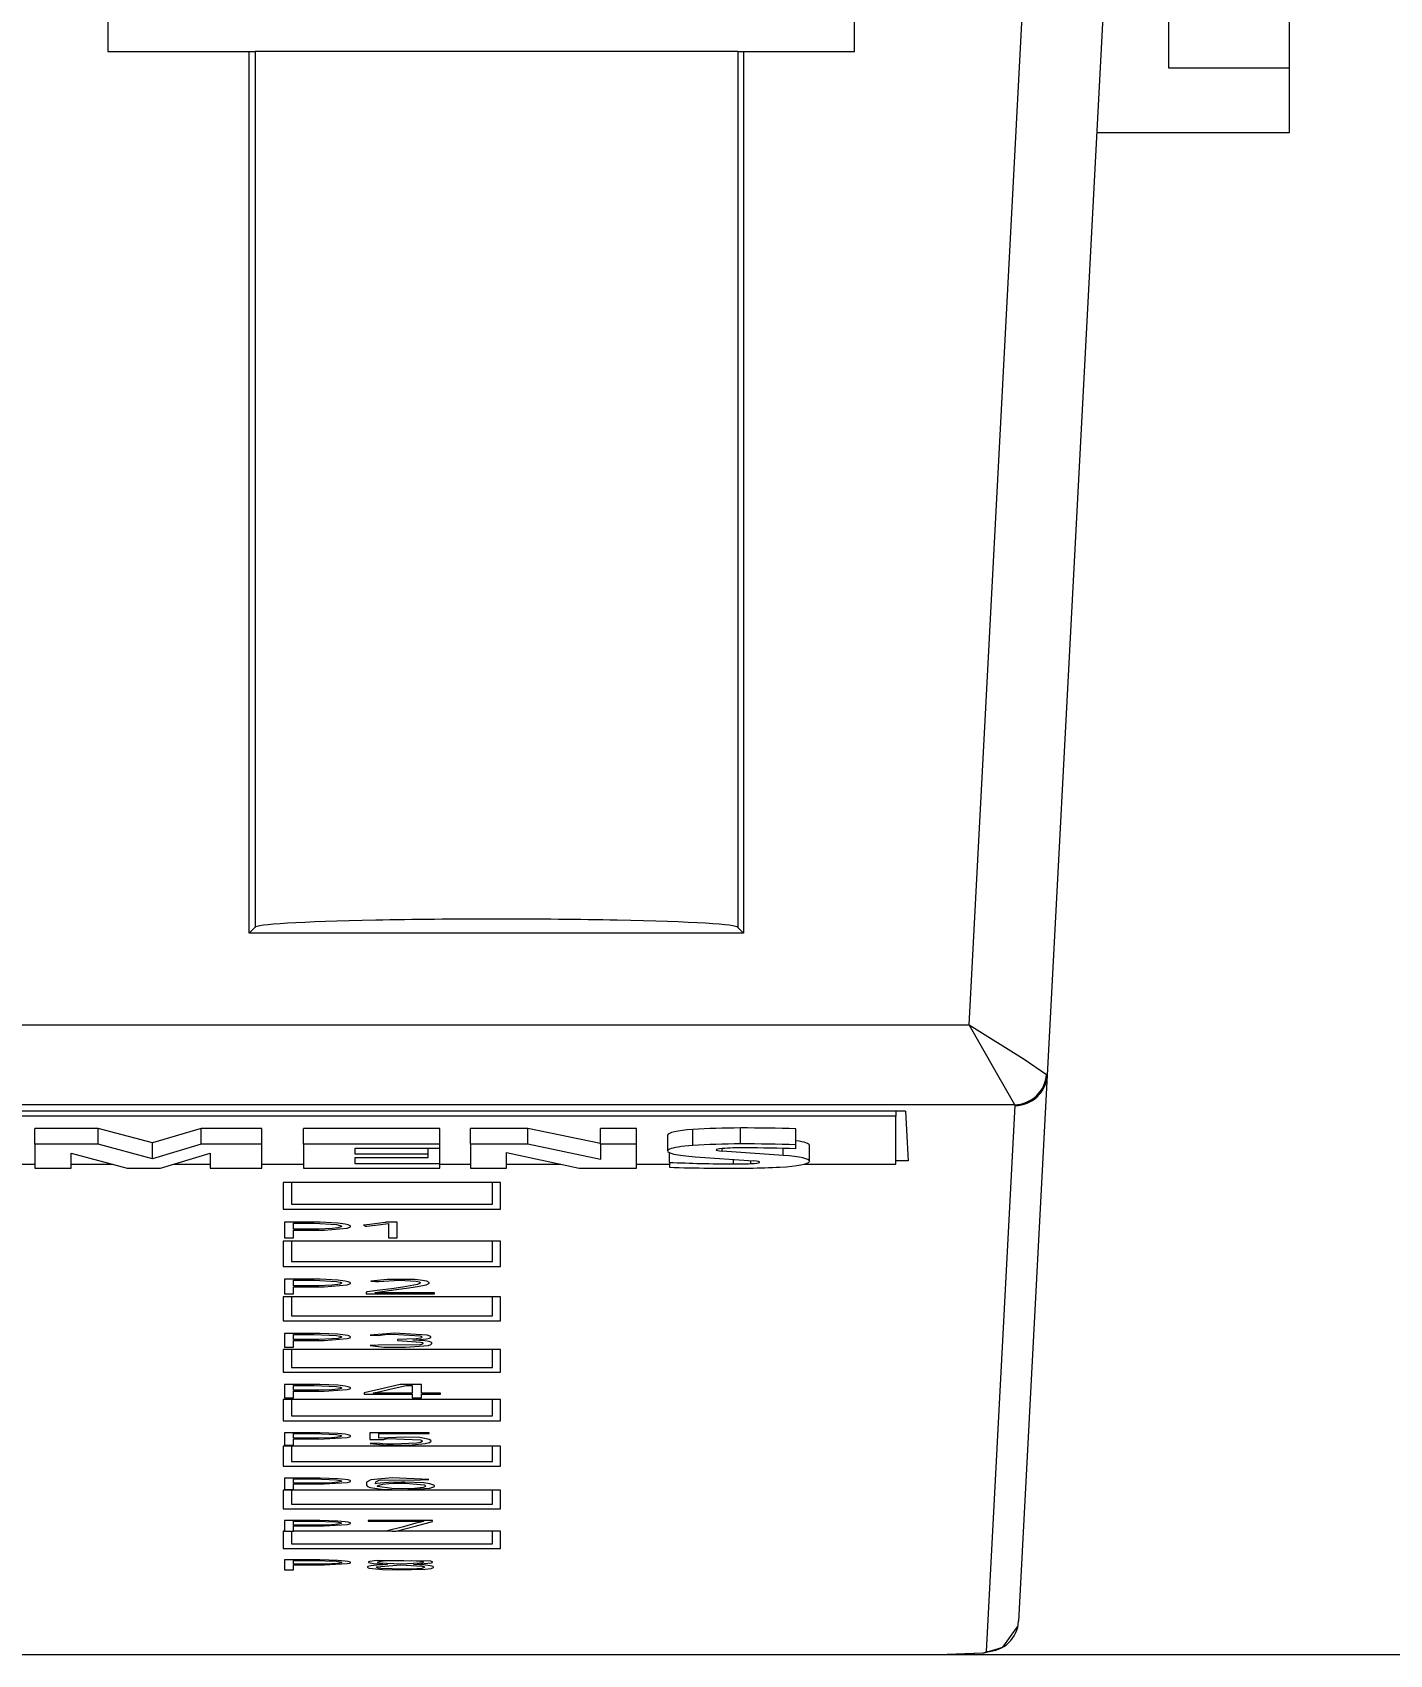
# Model space of a CAD drawing. Header units: millimetres. Extents: x 0 to 841, y 0 to 594.
# Drawn here: x 348.2 to 365.08, y 46.78 to 66.94 of the extents above; entities that cross this region are included whole.
import ezdxf

# ---------------------------------------------------------------- set-up
doc = ezdxf.new("R2010")
doc.units = ezdxf.units.MM
for name, color, linetype in [('1', 7, 'Continuous'), ('200', 7, 'Continuous'), ('66', 7, 'Continuous')]:
    doc.layers.add(name, color=color, linetype=linetype)
doc.styles.add('iso-1', font='isocp.shx')
doc.dimstyles.get("Standard").update_dxf_attribs({"dimtxt": 0.18, "dimasz": 0.18, "dimexe": 0.18, "dimexo": 0.0625, "dimgap": 0.09, "dimtad": 0, "dimtih": 1, "dimtoh": 1, "dimdec": 4, "dimzin": 0, "dimdsep": 46, "dimtxsty": 'Standard', "dimcen": 0.09, "dimadec": 0, "dimazin": 0, "dimtfac": 1, "dimtdec": 4, "dimtofl": 0, "dimtmove": 0, "dimatfit": 3, "dimfxl": 1, "dimtolj": 1, "dimtzin": 0, "dimarcsym": 0})

# ---------------------------------------------------------------- blocks, each defined once
blk = doc.blocks.new('_U6')
at = {"layer": '200', "color": 7, "lineweight": 13}
for p, q in [((395.422558, 171.780623), (421.244331, 171.780623)), ((419.744331, 171.780623), (419.744331, 46.780475)), ((359.464068, 46.780475), (421.244331, 46.780475))]:
    blk.add_line(p, q, dxfattribs=at)
at = {"layer": '200', "color": 7, "lineweight": 25}
for points in [[(419.744331, 171.780623), (420.205115, 168.280624), (419.283547, 168.280621)], [(419.744331, 46.780475), (419.283547, 50.280474), (420.205115, 50.280477)]]:
    blk.add_solid(points, dxfattribs=at)
at = {"layer": '200', "color": 7, "linetype": 'Continuous', "lineweight": 18, "insert": (419.358778, 106.558838), "char_height": 3.5, "attachment_point": 7, "rotation": 90, "line_spacing_factor": 0.963855, "style": 'iso-1'}
blk.add_mtext('\\W0.6044;125', dxfattribs=at)

msp = doc.modelspace()

# ---------------------------------------------------------------- linework, layer by layer
at = {"layer": '1', "color": 7, "linetype": 'Continuous', "lineweight": 13}
for p, q in [((349.139014, 85.986744), (349.139014, 66.708783)), ((358.42278, 66.708783), (358.42278, 85.986744)), ((359.851629, 54.606956), (361.283678, 81.93207)), ((362.232642, 80.93207), (360.820186, 53.980799)), ((362.332642, 66.50207), (362.332642, 80.43207)), ((363.832642, 66.50207), (363.832642, 74.70207)), ((349.139014, 66.708783), (350.899639, 66.708783)), ((350.899639, 55.74814), (350.899639, 66.708783)), ((350.899639, 66.708783), (350.96994, 66.708783)), ((356.971767, 66.708783), (350.971767, 66.708783)), ((356.973593, 66.708783), (357.043894, 66.708783)), ((357.043894, 66.708783), (358.42278, 66.708783)), ((357.043894, 66.708783), (357.043894, 55.74814)), ((363.832642, 66.50207), (362.332642, 66.50207)), ((363.832642, 65.70207), (363.832642, 66.50207)), ((361.434517, 65.70207), (363.832642, 65.70207)), ((350.96994, 55.818441), (350.899642, 55.748142)), ((357.042065, 55.74814), (350.901468, 55.74814)), ((357.043892, 55.748142), (356.973593, 55.818441)), ((340.722642, 54.606956), (359.851629, 54.606956)), ((360.820186, 53.980799), (360.464589, 47.195601)), ((360.416091, 53.615591), (340.127824, 53.615591)), ((359.059391, 53.537151), (341.485894, 53.537151)), ((358.938913, 53.471383), (341.638913, 53.471383)), ((358.938913, 53.537154), (358.938913, 53.471383)), ((358.938913, 52.876482), (358.938913, 53.471383)), ((360.065137, 46.81727), (360.420734, 53.605182)), ((348.232718, 53.12298), (348.232718, 53.3213)), ((349.019516, 53.3213), (348.232718, 53.3213)), ((349.019516, 53.12298), (349.019516, 53.3213)), ((349.697789, 53.140423), (349.019516, 53.3213)), ((350.300097, 53.3213), (349.697789, 53.140423)), ((350.300097, 53.12298), (350.300097, 53.3213)), ((351.054337, 53.3213), (350.300097, 53.3213)), ((351.054337, 53.12298), (351.054337, 53.3213)), ((351.575251, 53.12298), (351.575251, 53.3213)), ((353.268223, 53.3213), (351.575251, 53.3213)), ((353.268223, 53.12298), (353.268223, 53.3213)), ((353.648056, 53.12298), (353.648056, 53.3213)), ((354.364313, 53.3213), (353.648056, 53.3213)), ((354.364313, 53.12298), (354.364313, 53.3213)), ((355.265061, 53.134635), (354.364313, 53.3213)), ((355.265061, 53.12298), (355.265061, 53.3213)), ((355.715435, 53.3213), (355.265061, 53.3213)), ((355.715435, 53.12298), (355.715435, 53.3213)), ((356.100694, 53.238913), (356.100694, 53.040593)), ((356.414057, 53.108521), (356.414057, 53.306842)), ((357.006868, 53.127892), (357.006868, 53.326212)), ((357.695994, 53.118352), (357.695994, 53.316672)), ((348.232718, 53.12298), (348.232718, 52.828245)), ((349.019516, 53.12298), (348.232718, 53.12298)), ((349.697789, 52.942102), (349.019516, 53.12298)), ((349.697789, 52.942102), (349.697789, 53.140423)), ((350.300097, 53.12298), (349.697789, 52.942102)), ((351.054337, 53.12298), (350.300097, 53.12298)), ((351.054337, 52.828245), (351.054337, 53.12298)), ((351.575251, 53.12298), (351.575251, 52.828245)), ((353.268223, 53.12298), (351.575251, 53.12298)), ((352.215542, 53.002279), (352.215542, 53.073857)), ((352.215542, 53.073857), (353.268223, 53.073857)), ((353.122642, 53.002279), (353.122642, 53.07386)), ((353.268223, 53.073857), (353.268223, 53.12298)), ((353.268223, 52.88228), (353.268223, 53.073857)), ((353.648056, 53.12298), (353.648056, 52.828245)), ((354.364313, 53.12298), (353.648056, 53.12298)), ((355.265061, 52.936314), (354.364313, 53.12298)), ((355.715435, 53.12298), (355.265061, 53.12298)), ((355.265061, 53.12298), (355.265061, 52.936314)), ((355.715435, 52.828245), (355.715435, 53.12298)), ((356.779684, 53.037551), (356.779684, 53.070866)), ((357.537594, 52.984414), (356.779684, 53.037551)), ((357.537594, 52.984414), (357.537594, 53.071749)), ((357.695994, 53.066698), (357.695994, 53.118352)), ((357.864206, 52.913467), (357.864206, 53.111788)), ((347.853127, 52.876482), (348.232916, 52.876482)), ((348.683092, 52.828245), (348.683092, 53.01491)), ((348.683092, 53.01491), (349.38307, 52.828245)), ((348.683257, 52.876482), (349.202257, 52.876482)), ((349.795461, 52.828245), (350.414047, 53.014011)), ((349.956159, 52.876482), (350.413798, 52.876482)), ((350.414047, 53.014011), (350.414047, 52.828245)), ((351.054168, 52.876482), (351.57506, 52.876482)), ((353.122642, 53.002279), (352.215542, 53.002279)), ((352.215542, 52.88228), (352.215542, 52.958069)), ((352.215542, 52.958069), (353.122642, 52.958069)), ((353.268223, 52.88228), (352.215542, 52.88228)), ((353.122642, 52.958069), (353.122642, 53.002279)), ((353.268027, 52.876482), (353.647816, 52.876482)), ((353.268223, 52.828245), (353.268223, 52.88228)), ((354.098427, 52.876482), (354.772316, 52.876482)), ((354.09843, 52.828245), (354.09843, 53.019822)), ((354.09843, 53.019822), (354.999178, 52.828245)), ((355.715166, 52.876482), (356.122257, 52.876482)), ((356.122399, 52.89889), (356.122399, 53.019965)), ((356.122399, 52.89889), (356.122399, 52.837428)), ((356.444973, 52.968702), (357.168938, 52.917944)), ((356.920181, 52.87992), (356.920181, 52.935387)), ((357.134609, 52.882905), (357.134609, 52.920353)), ((357.79468, 52.876482), (358.938913, 52.876482)), ((359.091933, 52.916215), (358.938698, 52.916215)), ((348.232718, 52.828245), (348.683092, 52.828245)), ((349.38307, 52.828245), (349.795461, 52.828245)), ((350.414047, 52.828245), (351.054337, 52.828245)), ((351.322642, 52.648501), (351.322642, 52.315932)), ((354.022642, 52.648501), (351.322642, 52.648501)), ((351.422642, 52.6485), (351.422642, 52.378486)), ((351.575251, 52.828245), (353.268223, 52.828245)), ((353.648056, 52.828245), (354.09843, 52.828245)), ((353.922642, 52.378486), (353.922642, 52.6485)), ((354.022642, 52.315932), (354.022642, 52.648501)), ((354.999178, 52.828245), (355.715435, 52.828245)), ((351.322642, 52.315932), (354.022642, 52.315932)), ((351.422642, 52.378486), (353.922642, 52.378486)), ((351.322642, 51.919578), (351.322642, 51.60356)), ((354.022642, 51.919578), (351.322642, 51.919578)), ((351.422642, 51.919577), (351.422642, 51.665466)), ((353.922642, 51.665466), (353.922642, 51.919577)), ((354.022642, 51.60356), (354.022642, 51.919578)), ((351.422642, 51.665466), (353.922642, 51.665466)), ((351.322642, 51.60356), (354.022642, 51.60356)), ((351.322642, 51.227414), (351.322642, 50.927913)), ((354.022642, 51.227414), (351.322642, 51.227414)), ((351.422642, 51.227412), (351.422642, 50.989173)), ((353.922642, 50.989173), (353.922642, 51.227412)), ((354.022642, 50.927913), (354.022642, 51.227414)), ((351.322642, 50.927913), (354.022642, 50.927913)), ((351.422642, 50.989173), (353.922642, 50.989173)), ((351.322642, 50.571935), (351.322642, 50.288917)), ((354.022642, 50.571935), (351.322642, 50.571935)), ((351.422642, 50.571932), (351.422642, 50.349535)), ((353.922642, 50.349535), (353.922642, 50.571932)), ((354.022642, 50.288917), (354.022642, 50.571935)), ((351.322642, 50.288917), (354.022642, 50.288917)), ((351.422642, 50.349535), (353.922642, 50.349535)), ((351.322642, 49.953066), (351.322642, 49.686501)), ((354.022642, 49.953066), (351.322642, 49.953066)), ((351.422642, 49.953065), (351.422642, 49.746479)), ((353.922642, 49.746479), (353.922642, 49.953065)), ((354.022642, 49.686501), (354.022642, 49.953066)), ((351.322642, 49.686501), (354.022642, 49.686501)), ((351.422642, 49.746479), (353.922642, 49.746479)), ((351.322642, 49.37074), (351.322642, 49.120598)), ((354.022642, 49.37074), (351.322642, 49.37074)), ((351.422642, 49.370737), (351.422642, 49.179939)), ((353.922642, 49.179939), (353.922642, 49.370737)), ((354.022642, 49.120598), (354.022642, 49.37074)), ((351.322642, 49.120598), (354.022642, 49.120598)), ((351.422642, 49.179939), (353.922642, 49.179939)), ((351.322642, 48.824892), (351.322642, 48.591146)), ((354.022642, 48.824892), (351.322642, 48.824892)), ((351.422642, 48.82489), (351.422642, 48.649853)), ((353.922642, 48.649853), (353.922642, 48.82489)), ((354.022642, 48.591146), (354.022642, 48.824892)), ((351.422642, 48.649853), (353.922642, 48.649853)), ((351.322642, 48.591146), (354.022642, 48.591146)), ((351.322642, 48.315464), (351.322642, 48.098087)), ((351.337661, 48.315464), (351.322642, 48.315464)), ((351.422642, 48.314265), (351.422642, 48.156164)), ((352.659522, 48.315464), (351.450808, 48.315464)), ((354.022642, 48.315464), (352.728963, 48.315464)), ((353.922642, 48.156164), (353.922642, 48.315461)), ((354.022642, 48.098087), (354.022642, 48.315464)), ((351.322642, 48.098087), (354.022642, 48.098087)), ((351.422642, 48.156164), (353.922642, 48.156164)), ((340.722642, 46.781185), (359.464069, 46.781185)), ((359.464069, 46.781185), (359.464069, 46.780465)), ((340.722642, 46.780465), (359.464069, 46.780465))]:
    msp.add_line(p, q, dxfattribs=at)
for points in [[(350.971767, 66.708783), (350.971767, 60.61019), (350.971767, 55.818439)], [(356.973593, 66.708783), (356.973593, 55.818439)], [(359.851629, 54.606956), (360.53385, 54.183102), (360.812094, 53.991383)], [(360.416091, 53.615591), (360.334441, 53.758433), (360.174142, 54.03916), (359.851629, 54.606956)], [(360.812094, 53.991383), (360.818753, 53.985421), (360.820186, 53.980799)], [(360.420734, 53.605182), (360.419412, 53.61102), (360.416091, 53.615591)], [(359.464068, 46.780475), (360.037357, 46.80193), (360.269879, 46.8712), (360.457384, 47.138462)], [(359.464069, 46.781185), (360.018835, 46.803411), (360.053152, 46.810164), (360.062026, 46.813689), (360.065137, 46.81727)]]:
    msp.add_lwpolyline(points, dxfattribs=at)
for centre, major_axis, ratio, start_param, end_param in [((353.971767, 55.818439), (3, 0), 0.034921, 0, 3.141592654), ((360.416091, 54.012137), (0.29015, 0.275342), 0.983777, 3.96133351, 5.463444453), ((360.420734, 54.001733), (0.399452, -0.020934), 0.991352, 4.764296869, 6.283185307), ((359.067589, 1044.957157), (0.868494, -999.976534), 0.006659, 6.15226765, 6.157113698), ((356.697575, 53.238913), (0.596881, 0), 0.129326, 2.065760359, 3.141586275), ((357.006868, 53.16481), (1.248024, 0), 0.129326, 1.570796327, 2.065760359), ((357.006868, 52.905163), (3.255714, 0), 0.129326, 1.357516375, 1.570796327), ((356.697575, 53.040593), (0.596881, 0), 0.129326, 2.065760359, 3.660979733), ((357.006868, 52.96649), (1.248024, 0), 0.129326, 1.570796327, 2.065760359), ((356.849508, 53.054208), (0.146507, 0), 0.129326, 2.067572158, 4.215613149), ((357.038293, 53.009173), (0.542619, 0), 0.129326, 1.54094042, 2.067572158), ((357.006868, 52.706842), (3.255714, 0), 0.129326, 1.357516375, 1.570796327), ((356.974311, 52.732105), (2.685964, 0), 0.129326, 1.298766817, 1.54094042), ((357.240194, 53.111788), (0.624012, 0), 0.129326, 6.283184476, 7.034995932), ((357.001442, 53.227127), (2.685964, 0), 0.129326, 4.37897307, 4.682130624), ((356.871213, 53.247189), (3.255714, 0), 0.129326, 4.480311298, 4.786894926), ((356.768234, 53.045818), (0.678274, 0), 0.129326, 3.660979733, 4.215613149), ((356.943985, 52.981627), (0.786798, 0), 0.129326, 4.682130624, 4.957102141), ((357.028738, 52.974266), (1.1395, 0), 0.129326, 4.786894926, 5.135068763), ((357.099113, 52.901287), (0.146507, 0), 0.129326, 4.957102141, 7.357205803), ((357.240194, 52.913467), (0.624012, 0), 0.129326, 5.135068763, 7.357205803), ((360.065137, 47.216536), (0.399452, -0.020934), 0.998158, 4.764652604, 6.283185307)]:
    msp.add_ellipse(centre, major_axis=major_axis, ratio=ratio, start_param=start_param, end_param=end_param, dxfattribs=at)
at = {"layer": '66', "color": 7, "linetype": 'Continuous', "lineweight": 13}
for p, q in [((351.337642, 52.154796), (351.337642, 51.962063)), ((351.450767, 52.070011), (351.450767, 52.141084)), ((351.450767, 52.141084), (351.705948, 52.141084)), ((351.450767, 51.962063), (351.450767, 52.05638)), ((352.739999, 52.153732), (352.600218, 52.153732)), ((352.62915, 52.137067), (352.62915, 51.96179)), ((352.739999, 51.96179), (352.739999, 52.153732)), ((351.337642, 51.962063), (351.450767, 51.962063)), ((352.62915, 51.96179), (352.739999, 51.96179)), ((351.337642, 51.445524), (351.337642, 51.262589)), ((351.450767, 51.432504), (351.705948, 51.432504)), ((351.450767, 51.365034), (351.450767, 51.432504)), ((351.337642, 51.262589), (351.450767, 51.262589)), ((351.450767, 51.262589), (351.450767, 51.352095)), ((352.351539, 51.285784), (352.351539, 51.262589)), ((352.351539, 51.262589), (353.203876, 51.262589)), ((352.462713, 51.275179), (352.462713, 51.281238)), ((353.203876, 51.275179), (352.462713, 51.275179)), ((353.203876, 51.262589), (353.203876, 51.275179)), ((351.337642, 50.772968), (351.337642, 50.599812)), ((351.450767, 50.76064), (351.705948, 50.76064)), ((351.450767, 50.696764), (351.450767, 50.76064)), ((351.450767, 50.599812), (351.450767, 50.684517)), ((351.337642, 50.599812), (351.450767, 50.599812)), ((351.337642, 50.137055), (351.337642, 49.973658)), ((351.450767, 50.065129), (351.450767, 50.125417)), ((351.450767, 50.125417), (351.705948, 50.125417)), ((351.450767, 49.973658), (351.450767, 50.053571)), ((352.327484, 50.03341), (352.327484, 50.016694)), ((352.327484, 50.016694), (352.92659, 50.016694)), ((352.438333, 50.027978), (352.438333, 50.030926)), ((352.92659, 50.027978), (352.438333, 50.027978)), ((353.039715, 50.137055), (352.775757, 50.137055)), ((352.848898, 50.125651), (352.92659, 50.125651)), ((352.92659, 50.125651), (352.92659, 50.027978)), ((352.92659, 50.016694), (352.92659, 49.973658)), ((353.039715, 50.027978), (353.039715, 50.137055)), ((353.275066, 50.027978), (353.039715, 50.027978)), ((353.039715, 50.016694), (353.275066, 50.016694)), ((353.039715, 49.973658), (353.039715, 50.016694)), ((353.275066, 50.016694), (353.275066, 50.027978)), ((351.337642, 49.973658), (351.450767, 49.973658)), ((352.92659, 49.973658), (353.039715, 49.973658)), ((351.337642, 49.537714), (351.337642, 49.384058)), ((351.450767, 49.526765), (351.705948, 49.526765)), ((351.450767, 49.470057), (351.450767, 49.526765)), ((351.450767, 49.384058), (351.450767, 49.459189)), ((352.398349, 49.537714), (352.398349, 49.452979)), ((353.137236, 49.537714), (352.398349, 49.537714)), ((352.398349, 49.452979), (352.567061, 49.452979)), ((352.509199, 49.526985), (353.137236, 49.526985)), ((352.509199, 49.470026), (352.509199, 49.526985)), ((353.137236, 49.526985), (353.137236, 49.537714)), ((351.337642, 49.384058), (351.450767, 49.384058)), ((351.337642, 48.97488), (351.337642, 48.830948)), ((351.337642, 48.830948), (351.450767, 48.830948)), ((351.450767, 48.911485), (351.450767, 48.964618)), ((351.450767, 48.964618), (351.705948, 48.964618)), ((351.450767, 48.830948), (351.450767, 48.901303)), ((351.337642, 48.448489), (351.337642, 48.314266)), ((351.450767, 48.38935), (351.450767, 48.438914)), ((351.450767, 48.438914), (351.705948, 48.438914)), ((352.37852, 48.448682), (352.37852, 48.439107)), ((353.17722, 48.448682), (352.37852, 48.448682)), ((352.37852, 48.439107), (353.06637, 48.439107)), ((353.06637, 48.439107), (353.06637, 48.436468)), ((353.17722, 48.434984), (353.17722, 48.448682)), ((351.337642, 48.314266), (351.450767, 48.314266)), ((351.450767, 48.314266), (351.450767, 48.379855)), ((351.337642, 47.958486), (351.337642, 47.833956)), ((351.337642, 47.833956), (351.450767, 47.833956)), ((351.450767, 47.903594), (351.450767, 47.949596)), ((351.450767, 47.949596), (351.705948, 47.949596)), ((351.450767, 47.833956), (351.450767, 47.894785))]:
    msp.add_line(p, q, dxfattribs=at)
for points in [[(351.450767, 52.05638), (351.829771, 52.057866), (352.11628, 52.082761), (352.148534, 52.093171), (352.156478, 52.098619), (352.158998, 52.104204), (352.153963, 52.111834), (352.127723, 52.123367), (352.092517, 52.13149), (352.000904, 52.14354), (351.77891, 52.154244), (351.337642, 52.154796)], [(351.705948, 52.141084), (351.984217, 52.126119), (352.03006, 52.115765), (352.040679, 52.110584), (352.044823, 52.106314), (352.045124, 52.102695), (352.042404, 52.099162), (352.024237, 52.091221), (351.99865, 52.085557), (351.927948, 52.077285), (351.764862, 52.07037), (351.450767, 52.070011)], [(352.584615, 52.151564), (352.399218, 52.127492), (352.318384, 52.119045)], [(352.318384, 52.119045), (352.325846, 52.119353), (352.331709, 52.119595)], [(352.331709, 52.119595), (352.335533, 52.111933), (352.338536, 52.105916)], [(352.338536, 52.105916), (352.350771, 52.106089), (352.361616, 52.106427)], [(352.361616, 52.106427), (352.469589, 52.116981), (352.62915, 52.137067)], [(352.600218, 52.153732), (352.591481, 52.152518), (352.584615, 52.151564)], [(351.450767, 51.352095), (351.82971, 51.353504), (352.116255, 51.377131), (352.148531, 51.387017), (352.156478, 51.392191), (352.158998, 51.397496), (352.153954, 51.404742), (352.127681, 51.415694), (352.092441, 51.423408), (352.000795, 51.434847), (351.778792, 51.445001), (351.337642, 51.445524)], [(351.705948, 51.432504), (351.984201, 51.418299), (352.03006, 51.408466), (352.040681, 51.403545), (352.044823, 51.39949), (352.045119, 51.396052), (352.042392, 51.392696), (352.024199, 51.385157), (351.998589, 51.37978), (351.927846, 51.37193), (351.764769, 51.365373), (351.450767, 51.365034)], [(352.958772, 51.441183), (352.611953, 51.444033), (352.411678, 51.422785)], [(352.411678, 51.422785), (352.467563, 51.4195), (352.511474, 51.41692)], [(352.511474, 51.41692), (352.763109, 51.433802), (352.975351, 51.422785)], [(353.024111, 51.435945), (352.990217, 51.439046), (352.958772, 51.441183)], [(352.975351, 51.422785), (353.011603, 51.41379), (353.020824, 51.408462), (353.024108, 51.402582), (353.022363, 51.397284), (353.016581, 51.392051), (352.992904, 51.381785)], [(353.099528, 51.377464), (353.132556, 51.392448), (353.136981, 51.398239), (353.137115, 51.40406), (353.108627, 51.421599), (353.024111, 51.435945)], [(352.364867, 51.287559), (352.357403, 51.286565), (352.351539, 51.285784)], [(352.992904, 51.381785), (352.80973, 51.347876), (352.667209, 51.327743), (352.524203, 51.308556), (352.364867, 51.287559)], [(352.462713, 51.281238), (352.696328, 51.312526), (352.852375, 51.334066), (352.989332, 51.354743), (353.099528, 51.377464)], [(351.450767, 50.684517), (351.829651, 50.68585), (352.116231, 50.70821), (352.148528, 50.717573), (352.156479, 50.722474), (352.158997, 50.727498), (352.153945, 50.73436), (352.127641, 50.744733), (352.09237, 50.752039), (352.00069, 50.762867), (351.778681, 50.772475), (351.337642, 50.772968)], [(351.705948, 50.76064), (351.984187, 50.747192), (352.03006, 50.73788), (352.040683, 50.733219), (352.044823, 50.729377), (352.045114, 50.726121), (352.04238, 50.722943), (352.024163, 50.715804), (351.998531, 50.710715), (351.92775, 50.703285), (351.764681, 50.697084), (351.450767, 50.696764)], [(352.931141, 50.689301), (353.101123, 50.70338), (353.142033, 50.712357), (353.156051, 50.720699), (353.157425, 50.728532), (353.144816, 50.740173), (353.110812, 50.751893), (352.706843, 50.774208), (352.400625, 50.752676)], [(352.400625, 50.752676), (352.457785, 50.749566), (352.502697, 50.747122)], [(352.400625, 50.620326), (352.57273, 50.601594), (352.840112, 50.59958), (353.125992, 50.624315), (353.158753, 50.636609), (353.171021, 50.648833), (353.169071, 50.65674), (353.163368, 50.661217), (353.155858, 50.664582), (353.13593, 50.670114), (353.080294, 50.678513), (352.931141, 50.689301)], [(352.502697, 50.625329), (352.445537, 50.622527), (352.400625, 50.620326)], [(352.502697, 50.747122), (352.588742, 50.757786), (352.687012, 50.761738)], [(353.057594, 50.652867), (353.04842, 50.640317), (353.023982, 50.62993), (352.502697, 50.625329)], [(352.687012, 50.761738), (353.025153, 50.741765), (353.04051, 50.732963), (353.043833, 50.728255), (353.044243, 50.724082), (353.04031, 50.719321), (353.028805, 50.714675), (352.973346, 50.706027), (352.740325, 50.694828)], [(352.740325, 50.694828), (352.743965, 50.688107), (352.746826, 50.682828)], [(352.746826, 50.682828), (353.033075, 50.664901), (353.051464, 50.659233), (353.056061, 50.656137), (353.057594, 50.652867)], [(351.450767, 50.053571), (351.829597, 50.054828), (352.116208, 50.075926), (352.148526, 50.084766), (352.15648, 50.089393), (352.158997, 50.094137), (352.153937, 50.100616), (352.127603, 50.11041), (352.092302, 50.117308), (352.000592, 50.127527), (351.778575, 50.136591), (351.337642, 50.137055)], [(351.705948, 50.125417), (351.984174, 50.112725), (352.030061, 50.103932), (352.040684, 50.099531), (352.044823, 50.095904), (352.04511, 50.092829), (352.042369, 50.089828), (352.024129, 50.083088), (351.998477, 50.078286), (351.92766, 50.071277), (351.764598, 50.06543), (351.450767, 50.065129)], [(352.775757, 50.137055), (352.524724, 50.078887), (352.327484, 50.03341)], [(352.438333, 50.030926), (352.469574, 50.037826), (352.527329, 50.051001), (352.66535, 50.08283), (352.757069, 50.104146), (352.848898, 50.125651)], [(351.450767, 49.459189), (351.829545, 49.46037), (352.116187, 49.480208), (352.148523, 49.488525), (352.156481, 49.492879), (352.158997, 49.497343), (352.157342, 49.500739), (352.15393, 49.50344), (352.127568, 49.512655), (352.092239, 49.519146), (352.000499, 49.528757), (351.778475, 49.537279), (351.337642, 49.537714)], [(351.705948, 49.526765), (351.984161, 49.514827), (352.030061, 49.506553), (352.040685, 49.502412), (352.044823, 49.498998), (352.045106, 49.496105), (352.042359, 49.493281), (352.024097, 49.486941), (351.998425, 49.482425), (351.927574, 49.475834), (351.76452, 49.47034), (351.450767, 49.470057)], [(352.402901, 49.402681), (352.605117, 49.384949), (352.88256, 49.384832), (353.087896, 49.402228), (353.140626, 49.415717), (353.158183, 49.42796), (353.159725, 49.434908), (353.156689, 49.44166), (353.136882, 49.454579), (353.019554, 49.477072), (352.842514, 49.484298), (352.509199, 49.470026)], [(352.504648, 49.407118), (352.447669, 49.404633), (352.402901, 49.402681)], [(352.555684, 49.400138), (352.525644, 49.403552), (352.504648, 49.407118)], [(352.567061, 49.452979), (352.571976, 49.4556), (352.575838, 49.457659)], [(352.575838, 49.457659), (352.576263, 49.457987), (352.576931, 49.458309), (352.578853, 49.459024), (352.584615, 49.460749)], [(352.584615, 49.460749), (352.6005, 49.463675), (352.620373, 49.466089)], [(352.620373, 49.466089), (353.029172, 49.451276), (353.045122, 49.440122), (353.047846, 49.434624), (353.047066, 49.429459), (353.028024, 49.417105), (352.98431, 49.40681), (352.687663, 49.394217)], [(352.687663, 49.394217), (352.609297, 49.396497), (352.555684, 49.400138)], [(351.450767, 48.901303), (351.829496, 48.902409), (352.116167, 48.920991), (352.148521, 48.928786), (352.156481, 48.932866), (352.158996, 48.93705), (352.157338, 48.940233), (352.153923, 48.942764), (352.127534, 48.951402), (352.092179, 48.957485), (352.000412, 48.966491), (351.778382, 48.974473), (351.337642, 48.97488)], [(351.705948, 48.964618), (351.984149, 48.953432), (352.030061, 48.945678), (352.040687, 48.941796), (352.044823, 48.938595), (352.045345, 48.937232), (352.045103, 48.935883), (352.042349, 48.933237), (352.024067, 48.927295), (351.998377, 48.923065), (351.927494, 48.916891), (351.764447, 48.911749), (351.450767, 48.911485)], [(353.130409, 48.957578), (352.674935, 48.975307), (352.409469, 48.953468), (352.357485, 48.923888), (352.35609, 48.886756)], [(352.35609, 48.886756), (352.368958, 48.87134), (352.401628, 48.857373), (352.543707, 48.836793), (352.804399, 48.829766), (353.145016, 48.848504), (353.191919, 48.863576), (353.200277, 48.870761), (353.202299, 48.878062), (353.195139, 48.887978), (353.146158, 48.904764), (353.070686, 48.914503), (352.833294, 48.922295)], [(352.46694, 48.902093), (352.474427, 48.928616), (352.514679, 48.949469), (353.028337, 48.952781)], [(352.524802, 48.909699), (352.489122, 48.905627), (352.46694, 48.902093)], [(352.671084, 48.842926), (352.494494, 48.870789), (352.493445, 48.87363), (352.494246, 48.876572), (352.501397, 48.882759)], [(352.501397, 48.882759), (352.512561, 48.887574), (352.524802, 48.890931)], [(352.793311, 48.922089), (352.629174, 48.917704), (352.524802, 48.909699)], [(352.524802, 48.890931), (352.543447, 48.894682), (352.56121, 48.897416)], [(352.56121, 48.897416), (352.639509, 48.905858), (352.693877, 48.909282), (352.76034, 48.911385), (352.83752, 48.9121)], [(352.953246, 48.843913), (352.79435, 48.839886), (352.671084, 48.842926)], [(352.833294, 48.922295), (352.810904, 48.92218), (352.793311, 48.922089)], [(352.83752, 48.9121), (353.078528, 48.889982), (353.086538, 48.883174), (353.088568, 48.875649), (353.081041, 48.866645), (353.061802, 48.858847), (352.953246, 48.843913)], [(353.028337, 48.952781), (353.085498, 48.955467), (353.130409, 48.957578)], [(351.450767, 48.379855), (351.829451, 48.380885), (352.116149, 48.398212), (352.148519, 48.405485), (352.156482, 48.409293), (352.158996, 48.413197), (352.157657, 48.415847), (352.153916, 48.418529), (352.127503, 48.42659), (352.092122, 48.432266), (352.00033, 48.440668), (351.778295, 48.448111), (351.337642, 48.448489)], [(351.705948, 48.438914), (351.984138, 48.428479), (352.030061, 48.421243), (352.040688, 48.41762), (352.044823, 48.414634), (352.045343, 48.413361), (352.045099, 48.412103), (352.04234, 48.409633), (352.024039, 48.40409), (351.998332, 48.400144), (351.927419, 48.394388), (351.764379, 48.389595), (351.450767, 48.38935)], [(353.06637, 48.436468), (353.054093, 48.433491), (353.033367, 48.428099), (352.972107, 48.41181), (352.816876, 48.370137), (352.615822, 48.31667)], [(352.722445, 48.313726), (352.977119, 48.381372), (353.17722, 48.434984)], [(352.615822, 48.31667), (352.675531, 48.315021), (352.722445, 48.313726)], [(351.450767, 47.894785), (351.829409, 47.89574), (352.116131, 47.911816), (352.148518, 47.918567), (352.156482, 47.922102), (352.158419, 47.923904), (352.158996, 47.925727), (352.157655, 47.928186), (352.15391, 47.930677), (352.127474, 47.93816), (352.09207, 47.94343), (352.000254, 47.951229), (351.778213, 47.958135), (351.337642, 47.958486)], [(351.705948, 47.949596), (351.984127, 47.93991), (352.030061, 47.933192), (352.040689, 47.929828), (352.044823, 47.927055), (352.045342, 47.925874), (352.045096, 47.924706), (352.042331, 47.922413), (352.024013, 47.917268), (351.99829, 47.913606), (351.92735, 47.908265), (351.764315, 47.903822), (351.450767, 47.903594)], [(352.523502, 47.894608), (352.410102, 47.883775), (352.371705, 47.873535), (352.367641, 47.869461), (352.367809, 47.864893), (352.376592, 47.857712), (352.391766, 47.852441), (352.554285, 47.836517), (352.752353, 47.832756), (353.086899, 47.841381), (353.161567, 47.851441), (353.187885, 47.862055), (353.190636, 47.867916), (353.186262, 47.873152), (353.170316, 47.878844), (353.148554, 47.883153), (353.094092, 47.889707), (352.939918, 47.898733)], [(352.489369, 47.951511), (352.39386, 47.937936), (352.381979, 47.93222), (352.379906, 47.929327), (352.380411, 47.92641), (352.442821, 47.910546), (352.618097, 47.89891)], [(352.487094, 47.86033), (352.479797, 47.865859), (352.480253, 47.868772), (352.483507, 47.871824), (352.782259, 47.894077)], [(352.53683, 47.850881), (352.502829, 47.855667), (352.487094, 47.86033)], [(352.939918, 47.898733), (353.163415, 47.919355), (353.174626, 47.92406), (353.177094, 47.927976), (353.17566, 47.93109), (353.171448, 47.934308), (353.154733, 47.940278), (352.489369, 47.951511)], [(352.493595, 47.927505), (352.494774, 47.930522), (352.498309, 47.933311), (352.512449, 47.938202), (352.569012, 47.945233)], [(352.784535, 47.903417), (352.516895, 47.918473), (352.500098, 47.922734), (352.493595, 47.927505)], [(352.618097, 47.89891), (352.565076, 47.89675), (352.523502, 47.894608)], [(352.782259, 47.894077), (353.042898, 47.880181), (353.067421, 47.874934), (353.076362, 47.870171), (353.077309, 47.86623), (353.073474, 47.861307), (353.043045, 47.851854), (352.983755, 47.845883), (352.81673, 47.841573), (352.53683, 47.850881)], [(352.569012, 47.945233), (352.917908, 47.948576), (353.029103, 47.940874), (353.053408, 47.935687), (353.062278, 47.931593), (353.064151, 47.929497), (353.064329, 47.927359), (353.061127, 47.924152), (353.052288, 47.921184), (353.016653, 47.915528), (352.784535, 47.903417)]]:
    msp.add_lwpolyline(points, dxfattribs=at)

# ---------------------------------------------------------------- dimensions: what is measured, and where the dimension line sits
at = {"layer": '200', "color": 7, "linetype": 'Continuous', "lineweight": 18}
dim = msp.add_linear_dim(base=(419.744331, 46.780475), p1=(395.422558, 171.780623), p2=(359.464068, 46.780475), angle=90, dimstyle='Standard', override={"dimtxt": 3.5, "dimasz": 3.5, "dimexe": 1.5, "dimexo": 0, "dimgap": 1.75, "dimtad": 1, "dimtih": 0, "dimtoh": 0, "dimdec": 1, "dimlfac": 1, "dimzin": 8, "dimdsep": 44, "dimlunit": 2, "dimtxsty": 'iso-1', "dimsah": 1, "dimse1": 0, "dimse2": 0, "dimsd1": 0, "dimsd2": 0, "dimclrd": 7, "dimclre": 7, "dimclrt": 7, "dimtol": 0, "dimtm": -0.1, "dimtfac": 0.714286, "dimtdec": 2, "dimtofl": 1, "dimtmove": 0, "dimtzin": 8, "dimlwd": 13, "dimlwe": 13}, dxfattribs=at)
dim.commit()
dim.dimension.update_dxf_attribs({"geometry": '_U6', "text_midpoint": (419.744331, 109.280549), "dimtype": 160})

doc.saveas('drawing.dxf')
